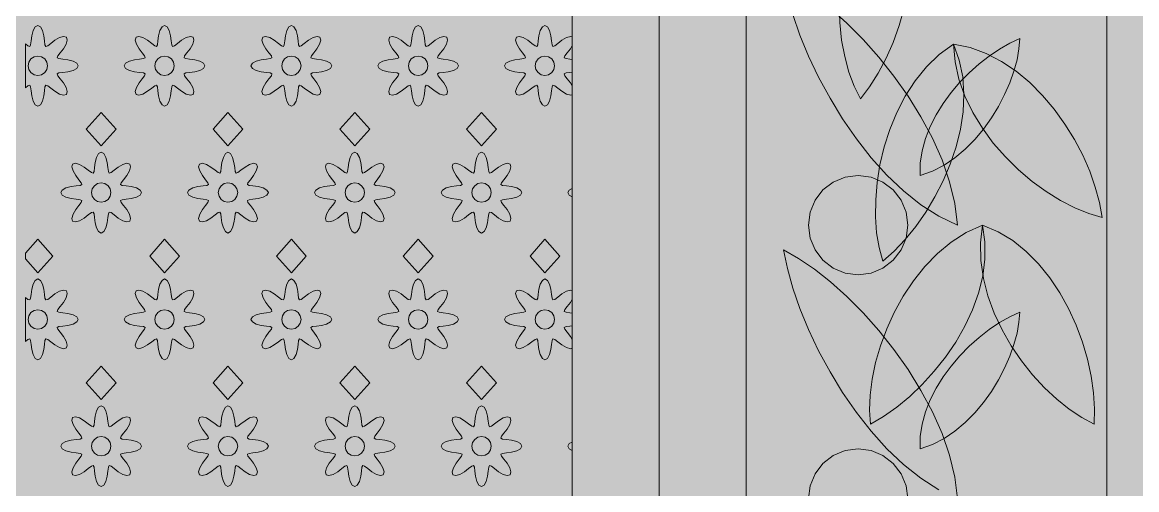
# Model space of a CAD drawing. Extents: x -18 to 1006, y -14 to 799.
# Drawn here: x 817.8 to 907.4, y 299.7 to 337.3 of the extents above; entities that cross this region are included whole.
import ezdxf

# ---------------------------------------------------------------- set-up
doc = ezdxf.new("R2010")
doc.units = 0
for name, color, linetype, lineweight, true_color in [('00_WHITE_BACKGROUND', 7, 'Continuous', 18, 0xffffff), ('01_STRUCTURE', 7, 'Continuous', 18, 0x000000), ('03_FRAMES_DOORS', 7, 'Continuous', 18, 0x000000), ('06_ORNAMENT', 7, 'Continuous', 18, 0x000000)]:
    doc.layers.add(name, color=color, linetype=linetype, lineweight=lineweight, true_color=true_color)

msp = doc.modelspace()

# ---------------------------------------------------------------- linework, layer by layer
at = {"layer": '00_WHITE_BACKGROUND', "color": 7, "lineweight": 18, "true_color": 0xffffff}
msp.add_solid([(-18, -14), (1006, -14), (-18, 799), (1006, 799)], dxfattribs=at)
at = {"layer": '01_STRUCTURE', "color": 7, "lineweight": 18, "true_color": 0x000000}
msp.add_lwpolyline([(931, 363), (931, 250), (905, 250), (905, 363)], close=True, dxfattribs=at)
at = {"layer": '03_FRAMES_DOORS', "color": 7, "lineweight": 18, "true_color": 0x000000}
for points in [[(754, 254), (876, 254), (876, 357)], [(761, 254), (869, 254), (869, 351)], [(862, 346), (862, 256), (768, 256), (768, 346)]]:
    msp.add_lwpolyline(points, dxfattribs=at)
at = {"layer": '06_ORNAMENT', "color": 7, "lineweight": 18, "true_color": 0x000000}
for points in [[(905, 399), (889, 399), (889, 414), (741, 414), (741, 399), (725, 399), (725, 243), (905, 243)], [(818.20631, 332.2074), (818.35326, 332.25548), (818.42318, 332.11757), (818.46166, 331.80771), (818.51813, 331.3943), (818.6267, 330.9813), (818.79427, 330.67807), (819, 330.56683), (819.20573, 330.67807), (819.3733, 330.9813), (819.48187, 331.3943), (819.53834, 331.80771), (819.57682, 332.11757), (819.64674, 332.25548), (819.79369, 332.2074), (820.04, 332.0155), (820.37226, 331.7631), (820.74106, 331.54784), (821.07397, 331.45192), (821.2981, 331.51874), (821.36491, 331.74286), (821.26899, 332.07578), (821.05373, 332.44458), (820.80133, 332.77683), (820.60944, 333.02315), (820.56136, 333.1701), (820.69927, 333.24001), (821.00913, 333.27849), (821.42254, 333.33496), (821.83553, 333.44353), (822.13877, 333.61111), (822.25, 333.81683), (822.13877, 334.02256), (821.83553, 334.19014), (821.42254, 334.29871), (821.00913, 334.35518), (820.69927, 334.39366), (820.56136, 334.46357), (820.60944, 334.61052), (820.80133, 334.85683), (821.05373, 335.18909), (821.26899, 335.55789), (821.36491, 335.89081), (821.2981, 336.11493), (821.07397, 336.18175), (820.74106, 336.08583), (820.37226, 335.87056), (820.04, 335.61817), (819.79369, 335.42627), (819.64674, 335.37819), (819.57682, 335.5161), (819.53834, 335.82596), (819.48187, 336.23937), (819.3733, 336.65237), (819.20573, 336.9556), (819, 337.06683), (818.79427, 336.9556), (818.6267, 336.65237), (818.51813, 336.23937), (818.46166, 335.82596), (818.42318, 335.5161), (818.35326, 335.37819), (818.20631, 335.42627), (818, 335.587), (818, 332.04666)], [(832.33877, 334.02256), (832.03553, 334.19014), (831.62254, 334.29871), (831.20913, 334.35518), (830.89927, 334.39366), (830.76136, 334.46357), (830.80944, 334.61052), (831.00133, 334.85683), (831.25373, 335.18909), (831.46899, 335.55789), (831.56491, 335.89081), (831.4981, 336.11493), (831.27397, 336.18175), (830.94106, 336.08583), (830.57226, 335.87056), (830.24, 335.61817), (829.99369, 335.42627), (829.84674, 335.37819), (829.77682, 335.5161), (829.73834, 335.82596), (829.68187, 336.23937), (829.5733, 336.65237), (829.40573, 336.9556), (829.2, 337.06683), (828.99427, 336.9556), (828.8267, 336.65237), (828.71813, 336.23937), (828.66166, 335.82596), (828.62318, 335.5161), (828.55326, 335.37819), (828.40631, 335.42627), (828.16, 335.61817), (827.82774, 335.87056), (827.45894, 336.08583), (827.12603, 336.18175), (826.9019, 336.11493), (826.83509, 335.89081), (826.93101, 335.55789), (827.14627, 335.18909), (827.39867, 334.85683), (827.59056, 334.61052), (827.63864, 334.46357), (827.50073, 334.39366), (827.19087, 334.35518), (826.77746, 334.29871), (826.36447, 334.19014), (826.06123, 334.02256), (825.95, 333.81683), (826.06123, 333.61111), (826.36447, 333.44353), (826.77746, 333.33496), (827.19087, 333.27849), (827.50073, 333.24001), (827.63864, 333.1701), (827.59056, 333.02315), (827.39867, 332.77683), (827.14627, 332.44458), (826.93101, 332.07578), (826.83509, 331.74286), (826.9019, 331.51874), (827.12603, 331.45192), (827.45894, 331.54784), (827.82774, 331.7631), (828.16, 332.0155), (828.40631, 332.2074), (828.55326, 332.25548), (828.62318, 332.11757), (828.66166, 331.80771), (828.71813, 331.3943), (828.8267, 330.9813), (828.99427, 330.67807), (829.2, 330.56683), (829.40573, 330.67807), (829.5733, 330.9813), (829.68187, 331.3943), (829.73834, 331.80771), (829.77682, 332.11757), (829.84674, 332.25548), (829.99369, 332.2074), (830.24, 332.0155), (830.57226, 331.7631), (830.94106, 331.54784), (831.27397, 331.45192), (831.4981, 331.51874), (831.56491, 331.74286), (831.46899, 332.07578), (831.25373, 332.44458), (831.00133, 332.77683), (830.80944, 333.02315), (830.76136, 333.1701), (830.89927, 333.24001), (831.20913, 333.27849), (831.62254, 333.33496), (832.03553, 333.44353), (832.33877, 333.61111), (832.45, 333.81683)], [(842.53877, 334.02256), (842.23553, 334.19014), (841.82254, 334.29871), (841.40913, 334.35518), (841.09927, 334.39366), (840.96136, 334.46357), (841.00944, 334.61052), (841.20133, 334.85683), (841.45373, 335.18909), (841.66899, 335.55789), (841.76491, 335.89081), (841.6981, 336.11493), (841.47397, 336.18175), (841.14106, 336.08583), (840.77226, 335.87056), (840.44, 335.61817), (840.19369, 335.42627), (840.04674, 335.37819), (839.97682, 335.5161), (839.93834, 335.82596), (839.88187, 336.23937), (839.7733, 336.65237), (839.60573, 336.9556), (839.4, 337.06683), (839.19427, 336.9556), (839.0267, 336.65237), (838.91813, 336.23937), (838.86166, 335.82596), (838.82318, 335.5161), (838.75326, 335.37819), (838.60631, 335.42627), (838.36, 335.61817), (838.02774, 335.87056), (837.65894, 336.08583), (837.32603, 336.18175), (837.1019, 336.11493), (837.03509, 335.89081), (837.13101, 335.55789), (837.34627, 335.18909), (837.59867, 334.85683), (837.79056, 334.61052), (837.83864, 334.46357), (837.70073, 334.39366), (837.39087, 334.35518), (836.97746, 334.29871), (836.56447, 334.19014), (836.26123, 334.02256), (836.15, 333.81683), (836.26123, 333.61111), (836.56447, 333.44353), (836.97746, 333.33496), (837.39087, 333.27849), (837.70073, 333.24001), (837.83864, 333.1701), (837.79056, 333.02315), (837.59867, 332.77683), (837.34627, 332.44458), (837.13101, 332.07578), (837.03509, 331.74286), (837.1019, 331.51874), (837.32603, 331.45192), (837.65894, 331.54784), (838.02774, 331.7631), (838.36, 332.0155), (838.60631, 332.2074), (838.75326, 332.25548), (838.82318, 332.11757), (838.86166, 331.80771), (838.91813, 331.3943), (839.0267, 330.9813), (839.19427, 330.67807), (839.4, 330.56683), (839.60573, 330.67807), (839.7733, 330.9813), (839.88187, 331.3943), (839.93834, 331.80771), (839.97682, 332.11757), (840.04674, 332.25548), (840.19369, 332.2074), (840.44, 332.0155), (840.77226, 331.7631), (841.14106, 331.54784), (841.47397, 331.45192), (841.6981, 331.51874), (841.76491, 331.74286), (841.66899, 332.07578), (841.45373, 332.44458), (841.20133, 332.77683), (841.00944, 333.02315), (840.96136, 333.1701), (841.09927, 333.24001), (841.40913, 333.27849), (841.82254, 333.33496), (842.23553, 333.44353), (842.53877, 333.61111), (842.65, 333.81683)], [(852.73877, 334.02256), (852.43553, 334.19014), (852.02254, 334.29871), (851.60913, 334.35518), (851.29927, 334.39366), (851.16136, 334.46357), (851.20944, 334.61052), (851.40133, 334.85683), (851.65373, 335.18909), (851.86899, 335.55789), (851.96491, 335.89081), (851.8981, 336.11493), (851.67397, 336.18175), (851.34106, 336.08583), (850.97226, 335.87056), (850.64, 335.61817), (850.39369, 335.42627), (850.24674, 335.37819), (850.17682, 335.5161), (850.13834, 335.82596), (850.08187, 336.23937), (849.9733, 336.65237), (849.80573, 336.9556), (849.6, 337.06683), (849.39427, 336.9556), (849.2267, 336.65237), (849.11813, 336.23937), (849.06166, 335.82596), (849.02318, 335.5161), (848.95326, 335.37819), (848.80631, 335.42627), (848.56, 335.61817), (848.22774, 335.87056), (847.85894, 336.08583), (847.52603, 336.18175), (847.3019, 336.11493), (847.23509, 335.89081), (847.33101, 335.55789), (847.54627, 335.18909), (847.79867, 334.85683), (847.99056, 334.61052), (848.03864, 334.46357), (847.90073, 334.39366), (847.59087, 334.35518), (847.17746, 334.29871), (846.76447, 334.19014), (846.46123, 334.02256), (846.35, 333.81683), (846.46123, 333.61111), (846.76447, 333.44353), (847.17746, 333.33496), (847.59087, 333.27849), (847.90073, 333.24001), (848.03864, 333.1701), (847.99056, 333.02315), (847.79867, 332.77683), (847.54627, 332.44458), (847.33101, 332.07578), (847.23509, 331.74286), (847.3019, 331.51874), (847.52603, 331.45192), (847.85894, 331.54784), (848.22774, 331.7631), (848.56, 332.0155), (848.80631, 332.2074), (848.95326, 332.25548), (849.02318, 332.11757), (849.06166, 331.80771), (849.11813, 331.3943), (849.2267, 330.9813), (849.39427, 330.67807), (849.6, 330.56683), (849.80573, 330.67807), (849.9733, 330.9813), (850.08187, 331.3943), (850.13834, 331.80771), (850.17682, 332.11757), (850.24674, 332.25548), (850.39369, 332.2074), (850.64, 332.0155), (850.97226, 331.7631), (851.34106, 331.54784), (851.67397, 331.45192), (851.8981, 331.51874), (851.96491, 331.74286), (851.86899, 332.07578), (851.65373, 332.44458), (851.40133, 332.77683), (851.20944, 333.02315), (851.16136, 333.1701), (851.29927, 333.24001), (851.60913, 333.27849), (852.02254, 333.33496), (852.43553, 333.44353), (852.73877, 333.61111), (852.85, 333.81683)], [(861.85373, 332.44458), (861.60133, 332.77683), (861.40944, 333.02315), (861.36136, 333.1701), (861.49927, 333.24001), (861.80913, 333.27849), (862, 333.30456), (862, 334.32911), (861.80913, 334.35518), (861.49927, 334.39366), (861.36136, 334.46357), (861.40944, 334.61052), (861.60133, 334.85683), (861.85373, 335.18909), (862, 335.43969), (862, 336.14418), (861.87397, 336.18175), (861.54106, 336.08583), (861.17226, 335.87056), (860.84, 335.61817), (860.59369, 335.42627), (860.44674, 335.37819), (860.37682, 335.5161), (860.33834, 335.82596), (860.28187, 336.23937), (860.1733, 336.65237), (860.00573, 336.9556), (859.8, 337.06683), (859.59427, 336.9556), (859.4267, 336.65237), (859.31813, 336.23937), (859.26166, 335.82596), (859.22318, 335.5161), (859.15326, 335.37819), (859.00631, 335.42627), (858.76, 335.61817), (858.42774, 335.87056), (858.05894, 336.08583), (857.72603, 336.18175), (857.5019, 336.11493), (857.43509, 335.89081), (857.53101, 335.55789), (857.74627, 335.18909), (857.99867, 334.85683), (858.19056, 334.61052), (858.23864, 334.46357), (858.10073, 334.39366), (857.79087, 334.35518), (857.37746, 334.29871), (856.96447, 334.19014), (856.66123, 334.02256), (856.55, 333.81683), (856.66123, 333.61111), (856.96447, 333.44353), (857.37746, 333.33496), (857.79087, 333.27849), (858.10073, 333.24001), (858.23864, 333.1701), (858.19056, 333.02315), (857.99867, 332.77683), (857.74627, 332.44458), (857.53101, 332.07578), (857.43509, 331.74286), (857.5019, 331.51874), (857.72603, 331.45192), (858.05894, 331.54784), (858.42774, 331.7631), (858.76, 332.0155), (859.00631, 332.2074), (859.15326, 332.25548), (859.22318, 332.11757), (859.26166, 331.80771), (859.31813, 331.3943), (859.4267, 330.9813), (859.59427, 330.67807), (859.8, 330.56683), (860.00573, 330.67807), (860.1733, 330.9813), (860.28187, 331.3943), (860.33834, 331.80771), (860.37682, 332.11757), (860.44674, 332.25548), (860.59369, 332.2074), (860.84, 332.0155), (861.17226, 331.7631), (861.54106, 331.54784), (861.87397, 331.45192), (862, 331.48949), (862, 332.19398)], [(891.52614, 334.71267), (890.49224, 333.72143), (889.57894, 332.60291), (888.78446, 331.37882), (888.10697, 330.07085), (887.54468, 328.70072), (887.09579, 327.29013), (886.75848, 325.86079), (886.53095, 324.43441), (886.41139, 323.03269), (886.39801, 321.67733), (886.48899, 320.39005), (886.68254, 319.19255), (886.97684, 318.10654), (887.88917, 318.91053), (888.77947, 319.84378), (889.63383, 320.89098), (890.43834, 322.03684), (891.17911, 323.26604), (891.84221, 324.5633), (892.41374, 325.9133), (892.8798, 327.30075), (893.22648, 328.71034), (893.43988, 330.12678), (893.50608, 331.53475), (893.41118, 332.91897), (893.14128, 334.26412), (892.68246, 335.55492)], [(890.9779, 325.35146), (891.90916, 325.83172), (892.78979, 326.42528), (893.61584, 327.11666), (894.38332, 327.89034), (895.08827, 328.73082), (895.72671, 329.62262), (896.29467, 330.55023), (896.78819, 331.49815), (897.20328, 332.45089), (897.53598, 333.39294), (897.78231, 334.30881), (897.93831, 335.18299), (898, 336), (897.19513, 335.62549), (896.37419, 335.15638), (895.55017, 334.60052), (894.73608, 333.96573), (893.9449, 333.25985), (893.18964, 332.4907), (892.48329, 331.66613), (891.83885, 330.79396), (891.26931, 329.88202), (890.78766, 328.93815), (890.40691, 327.97019), (890.14006, 326.98595), (890.00009, 325.99328), (890, 325)], [(892.80178, 334.12936), (893.112, 332.73104), (893.59362, 331.36971), (894.22717, 330.05509), (894.99315, 328.7969), (895.87207, 327.60487), (896.84445, 326.48875), (897.8908, 325.45824), (898.99163, 324.52309), (900.12746, 323.69302), (901.2788, 322.97777), (902.42615, 322.38705), (903.55004, 321.93061), (904.63097, 321.61816), (904.41764, 322.81535), (904.08241, 324.06082), (903.63113, 325.33476), (903.06966, 326.61732), (902.40385, 327.88869), (901.63956, 329.12902), (900.78264, 330.31849), (899.83894, 331.43727), (898.81433, 332.46553), (897.71466, 333.38344), (896.54578, 334.17116), (895.31355, 334.80887), (894.02383, 335.27673), (892.68246, 335.55492)], [(819.72063, 334.11533), (819.55154, 334.36838), (819.29849, 334.53746), (819, 334.59683), (818.70151, 334.53746), (818.44846, 334.36838), (818.27937, 334.11533), (818.22, 333.81683), (818.27937, 333.51834), (818.44846, 333.26529), (818.70151, 333.09621), (819, 333.03683), (819.29849, 333.09621), (819.55154, 333.26529), (819.72063, 333.51834), (819.78, 333.81683)], [(829.92063, 334.11533), (829.75154, 334.36838), (829.49849, 334.53746), (829.2, 334.59683), (828.90151, 334.53746), (828.64846, 334.36838), (828.47937, 334.11533), (828.42, 333.81683), (828.47937, 333.51834), (828.64846, 333.26529), (828.90151, 333.09621), (829.2, 333.03683), (829.49849, 333.09621), (829.75154, 333.26529), (829.92063, 333.51834), (829.98, 333.81683)], [(840.12063, 334.11533), (839.95154, 334.36838), (839.69849, 334.53746), (839.4, 334.59683), (839.10151, 334.53746), (838.84846, 334.36838), (838.67937, 334.11533), (838.62, 333.81683), (838.67937, 333.51834), (838.84846, 333.26529), (839.10151, 333.09621), (839.4, 333.03683), (839.69849, 333.09621), (839.95154, 333.26529), (840.12063, 333.51834), (840.18, 333.81683)], [(850.32063, 334.11533), (850.15154, 334.36838), (849.89849, 334.53746), (849.6, 334.59683), (849.30151, 334.53746), (849.04846, 334.36838), (848.87937, 334.11533), (848.82, 333.81683), (848.87937, 333.51834), (849.04846, 333.26529), (849.30151, 333.09621), (849.6, 333.03683), (849.89849, 333.09621), (850.15154, 333.26529), (850.32063, 333.51834), (850.38, 333.81683)], [(860.52063, 334.11533), (860.35154, 334.36838), (860.09849, 334.53746), (859.8, 334.59683), (859.50151, 334.53746), (859.24846, 334.36838), (859.07937, 334.11533), (859.02, 333.81683), (859.07937, 333.51834), (859.24846, 333.26529), (859.50151, 333.09621), (859.8, 333.03683), (860.09849, 333.09621), (860.35154, 333.26529), (860.52063, 333.51834), (860.58, 333.81683)], [(822.9, 328.71683), (824.1, 327.36683), (825.3, 328.71683), (824.1, 330.06683)], [(833.1, 328.71683), (834.3, 327.36683), (835.5, 328.71683), (834.3, 330.06683)], [(843.3, 328.71683), (844.5, 327.36683), (845.7, 328.71683), (844.5, 330.06683)], [(853.5, 328.71683), (854.7, 327.36683), (855.9, 328.71683), (854.7, 330.06683)], [(827.23877, 323.82256), (826.93553, 323.99014), (826.52254, 324.09871), (826.10913, 324.15518), (825.79927, 324.19366), (825.66136, 324.26357), (825.70944, 324.41052), (825.90133, 324.65683), (826.15373, 324.98909), (826.36899, 325.35789), (826.46491, 325.69081), (826.3981, 325.91493), (826.17397, 325.98175), (825.84106, 325.88583), (825.47226, 325.67056), (825.14, 325.41817), (824.89369, 325.22627), (824.74674, 325.17819), (824.67682, 325.3161), (824.63834, 325.62596), (824.58187, 326.03937), (824.4733, 326.45237), (824.30573, 326.7556), (824.1, 326.86683), (823.89427, 326.7556), (823.7267, 326.45237), (823.61813, 326.03937), (823.56166, 325.62596), (823.52318, 325.3161), (823.45326, 325.17819), (823.30631, 325.22627), (823.06, 325.41817), (822.72774, 325.67056), (822.35894, 325.88583), (822.02603, 325.98175), (821.8019, 325.91493), (821.73509, 325.69081), (821.83101, 325.35789), (822.04627, 324.98909), (822.29867, 324.65683), (822.49056, 324.41052), (822.53864, 324.26357), (822.40073, 324.19366), (822.09087, 324.15518), (821.67746, 324.09871), (821.26447, 323.99014), (820.96123, 323.82256), (820.85, 323.61683), (820.96123, 323.41111), (821.26447, 323.24353), (821.67746, 323.13496), (822.09087, 323.07849), (822.40073, 323.04001), (822.53864, 322.9701), (822.49056, 322.82315), (822.29867, 322.57683), (822.04627, 322.24458), (821.83101, 321.87578), (821.73509, 321.54286), (821.8019, 321.31874), (822.02603, 321.25192), (822.35894, 321.34784), (822.72774, 321.5631), (823.06, 321.8155), (823.30631, 322.0074), (823.45326, 322.05548), (823.52318, 321.91757), (823.56166, 321.60771), (823.61813, 321.1943), (823.7267, 320.7813), (823.89427, 320.47807), (824.1, 320.36683), (824.30573, 320.47807), (824.4733, 320.7813), (824.58187, 321.1943), (824.63834, 321.60771), (824.67682, 321.91757), (824.74674, 322.05548), (824.89369, 322.0074), (825.14, 321.8155), (825.47226, 321.5631), (825.84106, 321.34784), (826.17397, 321.25192), (826.3981, 321.31874), (826.46491, 321.54286), (826.36899, 321.87578), (826.15373, 322.24458), (825.90133, 322.57683), (825.70944, 322.82315), (825.66136, 322.9701), (825.79927, 323.04001), (826.10913, 323.07849), (826.52254, 323.13496), (826.93553, 323.24353), (827.23877, 323.41111), (827.35, 323.61683)], [(837.43877, 323.82256), (837.13553, 323.99014), (836.72254, 324.09871), (836.30913, 324.15518), (835.99927, 324.19366), (835.86136, 324.26357), (835.90944, 324.41052), (836.10133, 324.65683), (836.35373, 324.98909), (836.56899, 325.35789), (836.66491, 325.69081), (836.5981, 325.91493), (836.37397, 325.98175), (836.04106, 325.88583), (835.67226, 325.67056), (835.34, 325.41817), (835.09369, 325.22627), (834.94674, 325.17819), (834.87682, 325.3161), (834.83834, 325.62596), (834.78187, 326.03937), (834.6733, 326.45237), (834.50573, 326.7556), (834.3, 326.86683), (834.09427, 326.7556), (833.9267, 326.45237), (833.81813, 326.03937), (833.76166, 325.62596), (833.72318, 325.3161), (833.65326, 325.17819), (833.50631, 325.22627), (833.26, 325.41817), (832.92774, 325.67056), (832.55894, 325.88583), (832.22603, 325.98175), (832.0019, 325.91493), (831.93509, 325.69081), (832.03101, 325.35789), (832.24627, 324.98909), (832.49867, 324.65683), (832.69056, 324.41052), (832.73864, 324.26357), (832.60073, 324.19366), (832.29087, 324.15518), (831.87746, 324.09871), (831.46447, 323.99014), (831.16123, 323.82256), (831.05, 323.61683), (831.16123, 323.41111), (831.46447, 323.24353), (831.87746, 323.13496), (832.29087, 323.07849), (832.60073, 323.04001), (832.73864, 322.9701), (832.69056, 322.82315), (832.49867, 322.57683), (832.24627, 322.24458), (832.03101, 321.87578), (831.93509, 321.54286), (832.0019, 321.31874), (832.22603, 321.25192), (832.55894, 321.34784), (832.92774, 321.5631), (833.26, 321.8155), (833.50631, 322.0074), (833.65326, 322.05548), (833.72318, 321.91757), (833.76166, 321.60771), (833.81813, 321.1943), (833.9267, 320.7813), (834.09427, 320.47807), (834.3, 320.36683), (834.50573, 320.47807), (834.6733, 320.7813), (834.78187, 321.1943), (834.83834, 321.60771), (834.87682, 321.91757), (834.94674, 322.05548), (835.09369, 322.0074), (835.34, 321.8155), (835.67226, 321.5631), (836.04106, 321.34784), (836.37397, 321.25192), (836.5981, 321.31874), (836.66491, 321.54286), (836.56899, 321.87578), (836.35373, 322.24458), (836.10133, 322.57683), (835.90944, 322.82315), (835.86136, 322.9701), (835.99927, 323.04001), (836.30913, 323.07849), (836.72254, 323.13496), (837.13553, 323.24353), (837.43877, 323.41111), (837.55, 323.61683)], [(847.63877, 323.82256), (847.33553, 323.99014), (846.92254, 324.09871), (846.50913, 324.15518), (846.19927, 324.19366), (846.06136, 324.26357), (846.10944, 324.41052), (846.30133, 324.65683), (846.55373, 324.98909), (846.76899, 325.35789), (846.86491, 325.69081), (846.7981, 325.91493), (846.57397, 325.98175), (846.24106, 325.88583), (845.87226, 325.67056), (845.54, 325.41817), (845.29369, 325.22627), (845.14674, 325.17819), (845.07682, 325.3161), (845.03834, 325.62596), (844.98187, 326.03937), (844.8733, 326.45237), (844.70573, 326.7556), (844.5, 326.86683), (844.29427, 326.7556), (844.1267, 326.45237), (844.01813, 326.03937), (843.96166, 325.62596), (843.92318, 325.3161), (843.85326, 325.17819), (843.70631, 325.22627), (843.46, 325.41817), (843.12774, 325.67056), (842.75894, 325.88583), (842.42603, 325.98175), (842.2019, 325.91493), (842.13509, 325.69081), (842.23101, 325.35789), (842.44627, 324.98909), (842.69867, 324.65683), (842.89056, 324.41052), (842.93864, 324.26357), (842.80073, 324.19366), (842.49087, 324.15518), (842.07746, 324.09871), (841.66447, 323.99014), (841.36123, 323.82256), (841.25, 323.61683), (841.36123, 323.41111), (841.66447, 323.24353), (842.07746, 323.13496), (842.49087, 323.07849), (842.80073, 323.04001), (842.93864, 322.9701), (842.89056, 322.82315), (842.69867, 322.57683), (842.44627, 322.24458), (842.23101, 321.87578), (842.13509, 321.54286), (842.2019, 321.31874), (842.42603, 321.25192), (842.75894, 321.34784), (843.12774, 321.5631), (843.46, 321.8155), (843.70631, 322.0074), (843.85326, 322.05548), (843.92318, 321.91757), (843.96166, 321.60771), (844.01813, 321.1943), (844.1267, 320.7813), (844.29427, 320.47807), (844.5, 320.36683), (844.70573, 320.47807), (844.8733, 320.7813), (844.98187, 321.1943), (845.03834, 321.60771), (845.07682, 321.91757), (845.14674, 322.05548), (845.29369, 322.0074), (845.54, 321.8155), (845.87226, 321.5631), (846.24106, 321.34784), (846.57397, 321.25192), (846.7981, 321.31874), (846.86491, 321.54286), (846.76899, 321.87578), (846.55373, 322.24458), (846.30133, 322.57683), (846.10944, 322.82315), (846.06136, 322.9701), (846.19927, 323.04001), (846.50913, 323.07849), (846.92254, 323.13496), (847.33553, 323.24353), (847.63877, 323.41111), (847.75, 323.61683)], [(857.83877, 323.82256), (857.53553, 323.99014), (857.12254, 324.09871), (856.70913, 324.15518), (856.39927, 324.19366), (856.26136, 324.26357), (856.30944, 324.41052), (856.50133, 324.65683), (856.75373, 324.98909), (856.96899, 325.35789), (857.06491, 325.69081), (856.9981, 325.91493), (856.77397, 325.98175), (856.44106, 325.88583), (856.07226, 325.67056), (855.74, 325.41817), (855.49369, 325.22627), (855.34674, 325.17819), (855.27682, 325.3161), (855.23834, 325.62596), (855.18187, 326.03937), (855.0733, 326.45237), (854.90573, 326.7556), (854.7, 326.86683), (854.49427, 326.7556), (854.3267, 326.45237), (854.21813, 326.03937), (854.16166, 325.62596), (854.12318, 325.3161), (854.05326, 325.17819), (853.90631, 325.22627), (853.66, 325.41817), (853.32774, 325.67056), (852.95894, 325.88583), (852.62603, 325.98175), (852.4019, 325.91493), (852.33509, 325.69081), (852.43101, 325.35789), (852.64627, 324.98909), (852.89867, 324.65683), (853.09056, 324.41052), (853.13864, 324.26357), (853.00073, 324.19366), (852.69087, 324.15518), (852.27746, 324.09871), (851.86447, 323.99014), (851.56123, 323.82256), (851.45, 323.61683), (851.56123, 323.41111), (851.86447, 323.24353), (852.27746, 323.13496), (852.69087, 323.07849), (853.00073, 323.04001), (853.13864, 322.9701), (853.09056, 322.82315), (852.89867, 322.57683), (852.64627, 322.24458), (852.43101, 321.87578), (852.33509, 321.54286), (852.4019, 321.31874), (852.62603, 321.25192), (852.95894, 321.34784), (853.32774, 321.5631), (853.66, 321.8155), (853.90631, 322.0074), (854.05326, 322.05548), (854.12318, 321.91757), (854.16166, 321.60771), (854.21813, 321.1943), (854.3267, 320.7813), (854.49427, 320.47807), (854.7, 320.36683), (854.90573, 320.47807), (855.0733, 320.7813), (855.18187, 321.1943), (855.23834, 321.60771), (855.27682, 321.91757), (855.34674, 322.05548), (855.49369, 322.0074), (855.74, 321.8155), (856.07226, 321.5631), (856.44106, 321.34784), (856.77397, 321.25192), (856.9981, 321.31874), (857.06491, 321.54286), (856.96899, 321.87578), (856.75373, 322.24458), (856.50133, 322.57683), (856.30944, 322.82315), (856.26136, 322.9701), (856.39927, 323.04001), (856.70913, 323.07849), (857.12254, 323.13496), (857.53553, 323.24353), (857.83877, 323.41111), (857.95, 323.61683)], [(888.8637, 322.03528), (888.4641, 323), (887.82843, 323.82843), (887, 324.4641), (886.03528, 324.8637), (885, 325), (883.96472, 324.8637), (883, 324.4641), (882.17157, 323.82843), (881.5359, 323), (881.1363, 322.03528), (881, 321), (881.1363, 319.96472), (881.5359, 319), (882.17157, 318.17157), (883, 317.5359), (883.96472, 317.1363), (885, 317), (886.03528, 317.1363), (887, 317.5359), (887.82843, 318.17157), (888.4641, 319), (888.8637, 319.96472), (889, 321)], [(824.82063, 323.91533), (824.65154, 324.16838), (824.39849, 324.33746), (824.1, 324.39683), (823.80151, 324.33746), (823.54846, 324.16838), (823.37937, 323.91533), (823.32, 323.61683), (823.37937, 323.31834), (823.54846, 323.06529), (823.80151, 322.89621), (824.1, 322.83683), (824.39849, 322.89621), (824.65154, 323.06529), (824.82063, 323.31834), (824.88, 323.61683)], [(835.02063, 323.91533), (834.85154, 324.16838), (834.59849, 324.33746), (834.3, 324.39683), (834.00151, 324.33746), (833.74846, 324.16838), (833.57937, 323.91533), (833.52, 323.61683), (833.57937, 323.31834), (833.74846, 323.06529), (834.00151, 322.89621), (834.3, 322.83683), (834.59849, 322.89621), (834.85154, 323.06529), (835.02063, 323.31834), (835.08, 323.61683)], [(845.22063, 323.91533), (845.05154, 324.16838), (844.79849, 324.33746), (844.5, 324.39683), (844.20151, 324.33746), (843.94846, 324.16838), (843.77937, 323.91533), (843.72, 323.61683), (843.77937, 323.31834), (843.94846, 323.06529), (844.20151, 322.89621), (844.5, 322.83683), (844.79849, 322.89621), (845.05154, 323.06529), (845.22063, 323.31834), (845.28, 323.61683)], [(855.42063, 323.91533), (855.25154, 324.16838), (854.99849, 324.33746), (854.7, 324.39683), (854.40151, 324.33746), (854.14846, 324.16838), (853.97937, 323.91533), (853.92, 323.61683), (853.97937, 323.31834), (854.14846, 323.06529), (854.40151, 322.89621), (854.7, 322.83683), (854.99849, 322.89621), (855.25154, 323.06529), (855.42063, 323.31834), (855.48, 323.61683)], [(861.76123, 323.82256), (861.65, 323.61683), (861.76123, 323.41111), (862, 323.27916), (862, 323.95451)], [(893.70158, 320.39952), (892.49416, 319.62904), (891.38021, 318.71018), (890.36218, 317.66461), (889.44254, 316.51394), (888.62376, 315.27984), (887.90829, 313.98393), (887.29861, 312.64786), (886.79718, 311.29327), (886.40646, 309.94181), (886.12892, 308.61511), (885.96702, 307.33481), (885.92323, 306.12256), (886, 305), (887.05165, 305.61056), (888.10691, 306.35219), (889.14916, 307.21259), (890.16176, 308.17947), (891.12809, 309.24055), (892.03153, 310.38351), (892.85546, 311.59607), (893.58324, 312.86594), (894.19826, 314.18081), (894.68389, 315.5284), (895.0235, 316.8964), (895.20047, 318.27254), (895.19818, 319.6445), (895, 321)], [(894.83892, 319.57855), (894.87037, 318.14659), (895.07716, 316.71745), (895.44206, 315.30449), (895.94786, 313.92104), (896.57734, 312.58046), (897.31329, 311.29607), (898.1385, 310.08124), (899.03574, 308.94929), (899.98781, 307.91358), (900.97748, 306.98746), (901.98755, 306.18426), (903.00079, 305.51732), (904, 305), (904.02433, 306.2158), (903.93852, 307.50274), (903.74444, 308.84024), (903.44397, 310.2077), (903.03899, 311.58453), (902.53136, 312.95013), (901.92296, 314.28393), (901.21566, 315.56532), (900.41134, 316.77371), (899.51187, 317.88851), (898.51913, 318.88913), (897.43499, 319.75498), (896.26132, 320.46547), (895, 321)], [(819, 317.16683), (820.2, 318.51683), (819, 319.86683), (818, 318.74183), (818, 318.29183)], [(828, 318.51683), (829.2, 317.16683), (830.4, 318.51683), (829.2, 319.86683)], [(838.2, 318.51683), (839.4, 317.16683), (840.6, 318.51683), (839.4, 319.86683)], [(848.4, 318.51683), (849.6, 317.16683), (850.8, 318.51683), (849.6, 319.86683)], [(858.6, 318.51683), (859.8, 317.16683), (861, 318.51683), (859.8, 319.86683)], [(818.20631, 311.8074), (818.35326, 311.85548), (818.42318, 311.71757), (818.46166, 311.40771), (818.51813, 310.9943), (818.6267, 310.5813), (818.79427, 310.27807), (819, 310.16683), (819.20573, 310.27807), (819.3733, 310.5813), (819.48187, 310.9943), (819.53834, 311.40771), (819.57682, 311.71757), (819.64674, 311.85548), (819.79369, 311.8074), (820.04, 311.6155), (820.37226, 311.3631), (820.74106, 311.14784), (821.07397, 311.05192), (821.2981, 311.11874), (821.36491, 311.34286), (821.26899, 311.67578), (821.05373, 312.04458), (820.80133, 312.37683), (820.60944, 312.62315), (820.56136, 312.7701), (820.69927, 312.84001), (821.00913, 312.87849), (821.42254, 312.93496), (821.83553, 313.04353), (822.13877, 313.21111), (822.25, 313.41683), (822.13877, 313.62256), (821.83553, 313.79014), (821.42254, 313.89871), (821.00913, 313.95518), (820.69927, 313.99366), (820.56136, 314.06357), (820.60944, 314.21052), (820.80133, 314.45683), (821.05373, 314.78909), (821.26899, 315.15789), (821.36491, 315.49081), (821.2981, 315.71493), (821.07397, 315.78175), (820.74106, 315.68583), (820.37226, 315.47056), (820.04, 315.21817), (819.79369, 315.02627), (819.64674, 314.97819), (819.57682, 315.1161), (819.53834, 315.42596), (819.48187, 315.83937), (819.3733, 316.25237), (819.20573, 316.5556), (819, 316.66683), (818.79427, 316.5556), (818.6267, 316.25237), (818.51813, 315.83937), (818.46166, 315.42596), (818.42318, 315.1161), (818.35326, 314.97819), (818.20631, 315.02627), (818, 315.187), (818, 311.64666)], [(832.33877, 313.62256), (832.03553, 313.79014), (831.62254, 313.89871), (831.20913, 313.95518), (830.89927, 313.99366), (830.76136, 314.06357), (830.80944, 314.21052), (831.00133, 314.45683), (831.25373, 314.78909), (831.46899, 315.15789), (831.56491, 315.49081), (831.4981, 315.71493), (831.27397, 315.78175), (830.94106, 315.68583), (830.57226, 315.47056), (830.24, 315.21817), (829.99369, 315.02627), (829.84674, 314.97819), (829.77682, 315.1161), (829.73834, 315.42596), (829.68187, 315.83937), (829.5733, 316.25237), (829.40573, 316.5556), (829.2, 316.66683), (828.99427, 316.5556), (828.8267, 316.25237), (828.71813, 315.83937), (828.66166, 315.42596), (828.62318, 315.1161), (828.55326, 314.97819), (828.40631, 315.02627), (828.16, 315.21817), (827.82774, 315.47056), (827.45894, 315.68583), (827.12603, 315.78175), (826.9019, 315.71493), (826.83509, 315.49081), (826.93101, 315.15789), (827.14627, 314.78909), (827.39867, 314.45683), (827.59056, 314.21052), (827.63864, 314.06357), (827.50073, 313.99366), (827.19087, 313.95518), (826.77746, 313.89871), (826.36447, 313.79014), (826.06123, 313.62256), (825.95, 313.41683), (826.06123, 313.21111), (826.36447, 313.04353), (826.77746, 312.93496), (827.19087, 312.87849), (827.50073, 312.84001), (827.63864, 312.7701), (827.59056, 312.62315), (827.39867, 312.37683), (827.14627, 312.04458), (826.93101, 311.67578), (826.83509, 311.34286), (826.9019, 311.11874), (827.12603, 311.05192), (827.45894, 311.14784), (827.82774, 311.3631), (828.16, 311.6155), (828.40631, 311.8074), (828.55326, 311.85548), (828.62318, 311.71757), (828.66166, 311.40771), (828.71813, 310.9943), (828.8267, 310.5813), (828.99427, 310.27807), (829.2, 310.16683), (829.40573, 310.27807), (829.5733, 310.5813), (829.68187, 310.9943), (829.73834, 311.40771), (829.77682, 311.71757), (829.84674, 311.85548), (829.99369, 311.8074), (830.24, 311.6155), (830.57226, 311.3631), (830.94106, 311.14784), (831.27397, 311.05192), (831.4981, 311.11874), (831.56491, 311.34286), (831.46899, 311.67578), (831.25373, 312.04458), (831.00133, 312.37683), (830.80944, 312.62315), (830.76136, 312.7701), (830.89927, 312.84001), (831.20913, 312.87849), (831.62254, 312.93496), (832.03553, 313.04353), (832.33877, 313.21111), (832.45, 313.41683)], [(842.53877, 313.62256), (842.23553, 313.79014), (841.82254, 313.89871), (841.40913, 313.95518), (841.09927, 313.99366), (840.96136, 314.06357), (841.00944, 314.21052), (841.20133, 314.45683), (841.45373, 314.78909), (841.66899, 315.15789), (841.76491, 315.49081), (841.6981, 315.71493), (841.47397, 315.78175), (841.14106, 315.68583), (840.77226, 315.47056), (840.44, 315.21817), (840.19369, 315.02627), (840.04674, 314.97819), (839.97682, 315.1161), (839.93834, 315.42596), (839.88187, 315.83937), (839.7733, 316.25237), (839.60573, 316.5556), (839.4, 316.66683), (839.19427, 316.5556), (839.0267, 316.25237), (838.91813, 315.83937), (838.86166, 315.42596), (838.82318, 315.1161), (838.75326, 314.97819), (838.60631, 315.02627), (838.36, 315.21817), (838.02774, 315.47056), (837.65894, 315.68583), (837.32603, 315.78175), (837.1019, 315.71493), (837.03509, 315.49081), (837.13101, 315.15789), (837.34627, 314.78909), (837.59867, 314.45683), (837.79056, 314.21052), (837.83864, 314.06357), (837.70073, 313.99366), (837.39087, 313.95518), (836.97746, 313.89871), (836.56447, 313.79014), (836.26123, 313.62256), (836.15, 313.41683), (836.26123, 313.21111), (836.56447, 313.04353), (836.97746, 312.93496), (837.39087, 312.87849), (837.70073, 312.84001), (837.83864, 312.7701), (837.79056, 312.62315), (837.59867, 312.37683), (837.34627, 312.04458), (837.13101, 311.67578), (837.03509, 311.34286), (837.1019, 311.11874), (837.32603, 311.05192), (837.65894, 311.14784), (838.02774, 311.3631), (838.36, 311.6155), (838.60631, 311.8074), (838.75326, 311.85548), (838.82318, 311.71757), (838.86166, 311.40771), (838.91813, 310.9943), (839.0267, 310.5813), (839.19427, 310.27807), (839.4, 310.16683), (839.60573, 310.27807), (839.7733, 310.5813), (839.88187, 310.9943), (839.93834, 311.40771), (839.97682, 311.71757), (840.04674, 311.85548), (840.19369, 311.8074), (840.44, 311.6155), (840.77226, 311.3631), (841.14106, 311.14784), (841.47397, 311.05192), (841.6981, 311.11874), (841.76491, 311.34286), (841.66899, 311.67578), (841.45373, 312.04458), (841.20133, 312.37683), (841.00944, 312.62315), (840.96136, 312.7701), (841.09927, 312.84001), (841.40913, 312.87849), (841.82254, 312.93496), (842.23553, 313.04353), (842.53877, 313.21111), (842.65, 313.41683)], [(852.73877, 313.62256), (852.43553, 313.79014), (852.02254, 313.89871), (851.60913, 313.95518), (851.29927, 313.99366), (851.16136, 314.06357), (851.20944, 314.21052), (851.40133, 314.45683), (851.65373, 314.78909), (851.86899, 315.15789), (851.96491, 315.49081), (851.8981, 315.71493), (851.67397, 315.78175), (851.34106, 315.68583), (850.97226, 315.47056), (850.64, 315.21817), (850.39369, 315.02627), (850.24674, 314.97819), (850.17682, 315.1161), (850.13834, 315.42596), (850.08187, 315.83937), (849.9733, 316.25237), (849.80573, 316.5556), (849.6, 316.66683), (849.39427, 316.5556), (849.2267, 316.25237), (849.11813, 315.83937), (849.06166, 315.42596), (849.02318, 315.1161), (848.95326, 314.97819), (848.80631, 315.02627), (848.56, 315.21817), (848.22774, 315.47056), (847.85894, 315.68583), (847.52603, 315.78175), (847.3019, 315.71493), (847.23509, 315.49081), (847.33101, 315.15789), (847.54627, 314.78909), (847.79867, 314.45683), (847.99056, 314.21052), (848.03864, 314.06357), (847.90073, 313.99366), (847.59087, 313.95518), (847.17746, 313.89871), (846.76447, 313.79014), (846.46123, 313.62256), (846.35, 313.41683), (846.46123, 313.21111), (846.76447, 313.04353), (847.17746, 312.93496), (847.59087, 312.87849), (847.90073, 312.84001), (848.03864, 312.7701), (847.99056, 312.62315), (847.79867, 312.37683), (847.54627, 312.04458), (847.33101, 311.67578), (847.23509, 311.34286), (847.3019, 311.11874), (847.52603, 311.05192), (847.85894, 311.14784), (848.22774, 311.3631), (848.56, 311.6155), (848.80631, 311.8074), (848.95326, 311.85548), (849.02318, 311.71757), (849.06166, 311.40771), (849.11813, 310.9943), (849.2267, 310.5813), (849.39427, 310.27807), (849.6, 310.16683), (849.80573, 310.27807), (849.9733, 310.5813), (850.08187, 310.9943), (850.13834, 311.40771), (850.17682, 311.71757), (850.24674, 311.85548), (850.39369, 311.8074), (850.64, 311.6155), (850.97226, 311.3631), (851.34106, 311.14784), (851.67397, 311.05192), (851.8981, 311.11874), (851.96491, 311.34286), (851.86899, 311.67578), (851.65373, 312.04458), (851.40133, 312.37683), (851.20944, 312.62315), (851.16136, 312.7701), (851.29927, 312.84001), (851.60913, 312.87849), (852.02254, 312.93496), (852.43553, 313.04353), (852.73877, 313.21111), (852.85, 313.41683)], [(861.85373, 312.04458), (861.60133, 312.37683), (861.40944, 312.62315), (861.36136, 312.7701), (861.49927, 312.84001), (861.80913, 312.87849), (862, 312.90456), (862, 313.92911), (861.80913, 313.95518), (861.49927, 313.99366), (861.36136, 314.06357), (861.40944, 314.21052), (861.60133, 314.45683), (861.85373, 314.78909), (862, 315.03969), (862, 315.74418), (861.87397, 315.78175), (861.54106, 315.68583), (861.17226, 315.47056), (860.84, 315.21817), (860.59369, 315.02627), (860.44674, 314.97819), (860.37682, 315.1161), (860.33834, 315.42596), (860.28187, 315.83937), (860.1733, 316.25237), (860.00573, 316.5556), (859.8, 316.66683), (859.59427, 316.5556), (859.4267, 316.25237), (859.31813, 315.83937), (859.26166, 315.42596), (859.22318, 315.1161), (859.15326, 314.97819), (859.00631, 315.02627), (858.76, 315.21817), (858.42774, 315.47056), (858.05894, 315.68583), (857.72603, 315.78175), (857.5019, 315.71493), (857.43509, 315.49081), (857.53101, 315.15789), (857.74627, 314.78909), (857.99867, 314.45683), (858.19056, 314.21052), (858.23864, 314.06357), (858.10073, 313.99366), (857.79087, 313.95518), (857.37746, 313.89871), (856.96447, 313.79014), (856.66123, 313.62256), (856.55, 313.41683), (856.66123, 313.21111), (856.96447, 313.04353), (857.37746, 312.93496), (857.79087, 312.87849), (858.10073, 312.84001), (858.23864, 312.7701), (858.19056, 312.62315), (857.99867, 312.37683), (857.74627, 312.04458), (857.53101, 311.67578), (857.43509, 311.34286), (857.5019, 311.11874), (857.72603, 311.05192), (858.05894, 311.14784), (858.42774, 311.3631), (858.76, 311.6155), (859.00631, 311.8074), (859.15326, 311.85548), (859.22318, 311.71757), (859.26166, 311.40771), (859.31813, 310.9943), (859.4267, 310.5813), (859.59427, 310.27807), (859.8, 310.16683), (860.00573, 310.27807), (860.1733, 310.5813), (860.28187, 310.9943), (860.33834, 311.40771), (860.37682, 311.71757), (860.44674, 311.85548), (860.59369, 311.8074), (860.84, 311.6155), (861.17226, 311.3631), (861.54106, 311.14784), (861.87397, 311.05192), (862, 311.08949), (862, 311.79398)], [(819.72063, 313.71533), (819.55154, 313.96838), (819.29849, 314.13746), (819, 314.19683), (818.70151, 314.13746), (818.44846, 313.96838), (818.27937, 313.71533), (818.22, 313.41683), (818.27937, 313.11834), (818.44846, 312.86529), (818.70151, 312.69621), (819, 312.63683), (819.29849, 312.69621), (819.55154, 312.86529), (819.72063, 313.11834), (819.78, 313.41683)], [(829.92063, 313.71533), (829.75154, 313.96838), (829.49849, 314.13746), (829.2, 314.19683), (828.90151, 314.13746), (828.64846, 313.96838), (828.47937, 313.71533), (828.42, 313.41683), (828.47937, 313.11834), (828.64846, 312.86529), (828.90151, 312.69621), (829.2, 312.63683), (829.49849, 312.69621), (829.75154, 312.86529), (829.92063, 313.11834), (829.98, 313.41683)], [(840.12063, 313.71533), (839.95154, 313.96838), (839.69849, 314.13746), (839.4, 314.19683), (839.10151, 314.13746), (838.84846, 313.96838), (838.67937, 313.71533), (838.62, 313.41683), (838.67937, 313.11834), (838.84846, 312.86529), (839.10151, 312.69621), (839.4, 312.63683), (839.69849, 312.69621), (839.95154, 312.86529), (840.12063, 313.11834), (840.18, 313.41683)], [(850.32063, 313.71533), (850.15154, 313.96838), (849.89849, 314.13746), (849.6, 314.19683), (849.30151, 314.13746), (849.04846, 313.96838), (848.87937, 313.71533), (848.82, 313.41683), (848.87937, 313.11834), (849.04846, 312.86529), (849.30151, 312.69621), (849.6, 312.63683), (849.89849, 312.69621), (850.15154, 312.86529), (850.32063, 313.11834), (850.38, 313.41683)], [(860.52063, 313.71533), (860.35154, 313.96838), (860.09849, 314.13746), (859.8, 314.19683), (859.50151, 314.13746), (859.24846, 313.96838), (859.07937, 313.71533), (859.02, 313.41683), (859.07937, 313.11834), (859.24846, 312.86529), (859.50151, 312.69621), (859.8, 312.63683), (860.09849, 312.69621), (860.35154, 312.86529), (860.52063, 313.11834), (860.58, 313.41683)], [(890.9779, 303.35146), (891.90916, 303.83172), (892.78979, 304.42528), (893.61584, 305.11666), (894.38332, 305.89034), (895.08827, 306.73082), (895.72671, 307.62262), (896.29467, 308.55023), (896.78819, 309.49815), (897.20328, 310.45089), (897.53598, 311.39294), (897.78231, 312.30881), (897.93831, 313.18299), (898, 314), (897.19513, 313.62549), (896.37419, 313.15638), (895.55017, 312.60052), (894.73608, 311.96573), (893.9449, 311.25985), (893.18964, 310.4907), (892.48329, 309.66613), (891.83885, 308.79396), (891.26931, 307.88202), (890.78766, 306.93815), (890.40691, 305.97019), (890.14006, 304.98595), (890.00009, 303.99328), (890, 303)], [(822.9, 308.31683), (824.1, 306.96683), (825.3, 308.31683), (824.1, 309.66683)], [(833.1, 308.31683), (834.3, 306.96683), (835.5, 308.31683), (834.3, 309.66683)], [(843.3, 308.31683), (844.5, 306.96683), (845.7, 308.31683), (844.5, 309.66683)], [(853.5, 308.31683), (854.7, 306.96683), (855.9, 308.31683), (854.7, 309.66683)], [(827.23877, 303.42256), (826.93553, 303.59014), (826.52254, 303.69871), (826.10913, 303.75518), (825.79927, 303.79366), (825.66136, 303.86357), (825.70944, 304.01052), (825.90133, 304.25683), (826.15373, 304.58909), (826.36899, 304.95789), (826.46491, 305.29081), (826.3981, 305.51493), (826.17397, 305.58175), (825.84106, 305.48583), (825.47226, 305.27056), (825.14, 305.01817), (824.89369, 304.82627), (824.74674, 304.77819), (824.67682, 304.9161), (824.63834, 305.22596), (824.58187, 305.63937), (824.4733, 306.05237), (824.30573, 306.3556), (824.1, 306.46683), (823.89427, 306.3556), (823.7267, 306.05237), (823.61813, 305.63937), (823.56166, 305.22596), (823.52318, 304.9161), (823.45326, 304.77819), (823.30631, 304.82627), (823.06, 305.01817), (822.72774, 305.27056), (822.35894, 305.48583), (822.02603, 305.58175), (821.8019, 305.51493), (821.73509, 305.29081), (821.83101, 304.95789), (822.04627, 304.58909), (822.29867, 304.25683), (822.49056, 304.01052), (822.53864, 303.86357), (822.40073, 303.79366), (822.09087, 303.75518), (821.67746, 303.69871), (821.26447, 303.59014), (820.96123, 303.42256), (820.85, 303.21683), (820.96123, 303.01111), (821.26447, 302.84353), (821.67746, 302.73496), (822.09087, 302.67849), (822.40073, 302.64001), (822.53864, 302.5701), (822.49056, 302.42315), (822.29867, 302.17683), (822.04627, 301.84458), (821.83101, 301.47578), (821.73509, 301.14286), (821.8019, 300.91874), (822.02603, 300.85192), (822.35894, 300.94784), (822.72774, 301.1631), (823.06, 301.4155), (823.30631, 301.6074), (823.45326, 301.65548), (823.52318, 301.51757), (823.56166, 301.20771), (823.61813, 300.7943), (823.7267, 300.3813), (823.89427, 300.07807), (824.1, 299.96683), (824.30573, 300.07807), (824.4733, 300.3813), (824.58187, 300.7943), (824.63834, 301.20771), (824.67682, 301.51757), (824.74674, 301.65548), (824.89369, 301.6074), (825.14, 301.4155), (825.47226, 301.1631), (825.84106, 300.94784), (826.17397, 300.85192), (826.3981, 300.91874), (826.46491, 301.14286), (826.36899, 301.47578), (826.15373, 301.84458), (825.90133, 302.17683), (825.70944, 302.42315), (825.66136, 302.5701), (825.79927, 302.64001), (826.10913, 302.67849), (826.52254, 302.73496), (826.93553, 302.84353), (827.23877, 303.01111), (827.35, 303.21683)], [(837.43877, 303.42256), (837.13553, 303.59014), (836.72254, 303.69871), (836.30913, 303.75518), (835.99927, 303.79366), (835.86136, 303.86357), (835.90944, 304.01052), (836.10133, 304.25683), (836.35373, 304.58909), (836.56899, 304.95789), (836.66491, 305.29081), (836.5981, 305.51493), (836.37397, 305.58175), (836.04106, 305.48583), (835.67226, 305.27056), (835.34, 305.01817), (835.09369, 304.82627), (834.94674, 304.77819), (834.87682, 304.9161), (834.83834, 305.22596), (834.78187, 305.63937), (834.6733, 306.05237), (834.50573, 306.3556), (834.3, 306.46683), (834.09427, 306.3556), (833.9267, 306.05237), (833.81813, 305.63937), (833.76166, 305.22596), (833.72318, 304.9161), (833.65326, 304.77819), (833.50631, 304.82627), (833.26, 305.01817), (832.92774, 305.27056), (832.55894, 305.48583), (832.22603, 305.58175), (832.0019, 305.51493), (831.93509, 305.29081), (832.03101, 304.95789), (832.24627, 304.58909), (832.49867, 304.25683), (832.69056, 304.01052), (832.73864, 303.86357), (832.60073, 303.79366), (832.29087, 303.75518), (831.87746, 303.69871), (831.46447, 303.59014), (831.16123, 303.42256), (831.05, 303.21683), (831.16123, 303.01111), (831.46447, 302.84353), (831.87746, 302.73496), (832.29087, 302.67849), (832.60073, 302.64001), (832.73864, 302.5701), (832.69056, 302.42315), (832.49867, 302.17683), (832.24627, 301.84458), (832.03101, 301.47578), (831.93509, 301.14286), (832.0019, 300.91874), (832.22603, 300.85192), (832.55894, 300.94784), (832.92774, 301.1631), (833.26, 301.4155), (833.50631, 301.6074), (833.65326, 301.65548), (833.72318, 301.51757), (833.76166, 301.20771), (833.81813, 300.7943), (833.9267, 300.3813), (834.09427, 300.07807), (834.3, 299.96683), (834.50573, 300.07807), (834.6733, 300.3813), (834.78187, 300.7943), (834.83834, 301.20771), (834.87682, 301.51757), (834.94674, 301.65548), (835.09369, 301.6074), (835.34, 301.4155), (835.67226, 301.1631), (836.04106, 300.94784), (836.37397, 300.85192), (836.5981, 300.91874), (836.66491, 301.14286), (836.56899, 301.47578), (836.35373, 301.84458), (836.10133, 302.17683), (835.90944, 302.42315), (835.86136, 302.5701), (835.99927, 302.64001), (836.30913, 302.67849), (836.72254, 302.73496), (837.13553, 302.84353), (837.43877, 303.01111), (837.55, 303.21683)], [(847.63877, 303.42256), (847.33553, 303.59014), (846.92254, 303.69871), (846.50913, 303.75518), (846.19927, 303.79366), (846.06136, 303.86357), (846.10944, 304.01052), (846.30133, 304.25683), (846.55373, 304.58909), (846.76899, 304.95789), (846.86491, 305.29081), (846.7981, 305.51493), (846.57397, 305.58175), (846.24106, 305.48583), (845.87226, 305.27056), (845.54, 305.01817), (845.29369, 304.82627), (845.14674, 304.77819), (845.07682, 304.9161), (845.03834, 305.22596), (844.98187, 305.63937), (844.8733, 306.05237), (844.70573, 306.3556), (844.5, 306.46683), (844.29427, 306.3556), (844.1267, 306.05237), (844.01813, 305.63937), (843.96166, 305.22596), (843.92318, 304.9161), (843.85326, 304.77819), (843.70631, 304.82627), (843.46, 305.01817), (843.12774, 305.27056), (842.75894, 305.48583), (842.42603, 305.58175), (842.2019, 305.51493), (842.13509, 305.29081), (842.23101, 304.95789), (842.44627, 304.58909), (842.69867, 304.25683), (842.89056, 304.01052), (842.93864, 303.86357), (842.80073, 303.79366), (842.49087, 303.75518), (842.07746, 303.69871), (841.66447, 303.59014), (841.36123, 303.42256), (841.25, 303.21683), (841.36123, 303.01111), (841.66447, 302.84353), (842.07746, 302.73496), (842.49087, 302.67849), (842.80073, 302.64001), (842.93864, 302.5701), (842.89056, 302.42315), (842.69867, 302.17683), (842.44627, 301.84458), (842.23101, 301.47578), (842.13509, 301.14286), (842.2019, 300.91874), (842.42603, 300.85192), (842.75894, 300.94784), (843.12774, 301.1631), (843.46, 301.4155), (843.70631, 301.6074), (843.85326, 301.65548), (843.92318, 301.51757), (843.96166, 301.20771), (844.01813, 300.7943), (844.1267, 300.3813), (844.29427, 300.07807), (844.5, 299.96683), (844.70573, 300.07807), (844.8733, 300.3813), (844.98187, 300.7943), (845.03834, 301.20771), (845.07682, 301.51757), (845.14674, 301.65548), (845.29369, 301.6074), (845.54, 301.4155), (845.87226, 301.1631), (846.24106, 300.94784), (846.57397, 300.85192), (846.7981, 300.91874), (846.86491, 301.14286), (846.76899, 301.47578), (846.55373, 301.84458), (846.30133, 302.17683), (846.10944, 302.42315), (846.06136, 302.5701), (846.19927, 302.64001), (846.50913, 302.67849), (846.92254, 302.73496), (847.33553, 302.84353), (847.63877, 303.01111), (847.75, 303.21683)], [(857.83877, 303.42256), (857.53553, 303.59014), (857.12254, 303.69871), (856.70913, 303.75518), (856.39927, 303.79366), (856.26136, 303.86357), (856.30944, 304.01052), (856.50133, 304.25683), (856.75373, 304.58909), (856.96899, 304.95789), (857.06491, 305.29081), (856.9981, 305.51493), (856.77397, 305.58175), (856.44106, 305.48583), (856.07226, 305.27056), (855.74, 305.01817), (855.49369, 304.82627), (855.34674, 304.77819), (855.27682, 304.9161), (855.23834, 305.22596), (855.18187, 305.63937), (855.0733, 306.05237), (854.90573, 306.3556), (854.7, 306.46683), (854.49427, 306.3556), (854.3267, 306.05237), (854.21813, 305.63937), (854.16166, 305.22596), (854.12318, 304.9161), (854.05326, 304.77819), (853.90631, 304.82627), (853.66, 305.01817), (853.32774, 305.27056), (852.95894, 305.48583), (852.62603, 305.58175), (852.4019, 305.51493), (852.33509, 305.29081), (852.43101, 304.95789), (852.64627, 304.58909), (852.89867, 304.25683), (853.09056, 304.01052), (853.13864, 303.86357), (853.00073, 303.79366), (852.69087, 303.75518), (852.27746, 303.69871), (851.86447, 303.59014), (851.56123, 303.42256), (851.45, 303.21683), (851.56123, 303.01111), (851.86447, 302.84353), (852.27746, 302.73496), (852.69087, 302.67849), (853.00073, 302.64001), (853.13864, 302.5701), (853.09056, 302.42315), (852.89867, 302.17683), (852.64627, 301.84458), (852.43101, 301.47578), (852.33509, 301.14286), (852.4019, 300.91874), (852.62603, 300.85192), (852.95894, 300.94784), (853.32774, 301.1631), (853.66, 301.4155), (853.90631, 301.6074), (854.05326, 301.65548), (854.12318, 301.51757), (854.16166, 301.20771), (854.21813, 300.7943), (854.3267, 300.3813), (854.49427, 300.07807), (854.7, 299.96683), (854.90573, 300.07807), (855.0733, 300.3813), (855.18187, 300.7943), (855.23834, 301.20771), (855.27682, 301.51757), (855.34674, 301.65548), (855.49369, 301.6074), (855.74, 301.4155), (856.07226, 301.1631), (856.44106, 300.94784), (856.77397, 300.85192), (856.9981, 300.91874), (857.06491, 301.14286), (856.96899, 301.47578), (856.75373, 301.84458), (856.50133, 302.17683), (856.30944, 302.42315), (856.26136, 302.5701), (856.39927, 302.64001), (856.70913, 302.67849), (857.12254, 302.73496), (857.53553, 302.84353), (857.83877, 303.01111), (857.95, 303.21683)], [(824.82063, 303.51533), (824.65154, 303.76838), (824.39849, 303.93746), (824.1, 303.99683), (823.80151, 303.93746), (823.54846, 303.76838), (823.37937, 303.51533), (823.32, 303.21683), (823.37937, 302.91834), (823.54846, 302.66529), (823.80151, 302.49621), (824.1, 302.43683), (824.39849, 302.49621), (824.65154, 302.66529), (824.82063, 302.91834), (824.88, 303.21683)], [(835.02063, 303.51533), (834.85154, 303.76838), (834.59849, 303.93746), (834.3, 303.99683), (834.00151, 303.93746), (833.74846, 303.76838), (833.57937, 303.51533), (833.52, 303.21683), (833.57937, 302.91834), (833.74846, 302.66529), (834.00151, 302.49621), (834.3, 302.43683), (834.59849, 302.49621), (834.85154, 302.66529), (835.02063, 302.91834), (835.08, 303.21683)], [(845.22063, 303.51533), (845.05154, 303.76838), (844.79849, 303.93746), (844.5, 303.99683), (844.20151, 303.93746), (843.94846, 303.76838), (843.77937, 303.51533), (843.72, 303.21683), (843.77937, 302.91834), (843.94846, 302.66529), (844.20151, 302.49621), (844.5, 302.43683), (844.79849, 302.49621), (845.05154, 302.66529), (845.22063, 302.91834), (845.28, 303.21683)], [(855.42063, 303.51533), (855.25154, 303.76838), (854.99849, 303.93746), (854.7, 303.99683), (854.40151, 303.93746), (854.14846, 303.76838), (853.97937, 303.51533), (853.92, 303.21683), (853.97937, 302.91834), (854.14846, 302.66529), (854.40151, 302.49621), (854.7, 302.43683), (854.99849, 302.49621), (855.25154, 302.66529), (855.42063, 302.91834), (855.48, 303.21683)], [(861.76123, 303.42256), (861.65, 303.21683), (861.76123, 303.01111), (862, 302.87916), (862, 303.55451)], [(888.8637, 300.03528), (888.4641, 301), (887.82843, 301.82843), (887, 302.4641), (886.03528, 302.8637), (885, 303), (883.96472, 302.8637), (883, 302.4641), (882.17157, 301.82843), (881.5359, 301), (881.1363, 300.03528), (881, 299), (881.1363, 297.96472), (881.5359, 297), (882.17157, 296.17157), (883, 295.5359), (883.96472, 295.1363), (885, 295), (886.03528, 295.1363), (887, 295.5359), (887.82843, 296.17157), (888.4641, 297), (888.8637, 297.96472), (889, 299)]]:
    msp.add_lwpolyline(points, close=True, dxfattribs=at)
for points in [[(879.74759, 337.93341), (880.31983, 336.28718), (881.0142, 334.59939), (881.8231, 332.89532), (882.73891, 331.20028), (883.75401, 329.53955), (884.86078, 327.93844), (886.0516, 326.42223), (887.31887, 325.01621), (888.65496, 323.74569), (890.05225, 322.63595), (891.50314, 321.71229), (893, 321), (892.78538, 322.73268), (892.36162, 324.48708), (891.75081, 326.24608), (890.97501, 327.99254), (890.05631, 329.70933), (889.01678, 331.37935), (887.87849, 332.98545), (886.66354, 334.51051), (885.39399, 335.9374), (884.09192, 337.24901), (882.77941, 338.4282)], [(883.4607, 338.73321), (883.51582, 337.28985), (883.67202, 335.89174), (883.92331, 334.55981), (884.26369, 333.31502), (884.68713, 332.17828), (885.18765, 331.17055), (885.9256, 332.13708), (886.61672, 333.22609), (887.25037, 334.41985), (887.81588, 335.70064), (888.3026, 337.05074), (888.69988, 338.45243)], [(893, 299), (892.78538, 300.73268), (892.36162, 302.48708), (891.75081, 304.24608), (890.97501, 305.99254), (890.05631, 307.70933), (889.01678, 309.37935), (887.87849, 310.98545), (886.66354, 312.51051), (885.39399, 313.9374), (884.09192, 315.24901), (882.77941, 316.4282), (881.47853, 317.45784), (880.21137, 318.32082), (879, 319), (879.30511, 317.51278), (879.74759, 315.93341), (880.31983, 314.28718), (881.0142, 312.59939), (881.8231, 310.89532), (882.73891, 309.20028), (883.75401, 307.53955), (884.86078, 305.93844), (886.0516, 304.42223), (887.31887, 303.01621), (888.65496, 301.74569), (890.05225, 300.63595), (891.50314, 299.71229)]]:
    msp.add_lwpolyline(points, dxfattribs=at)

doc.saveas('drawing.dxf')
